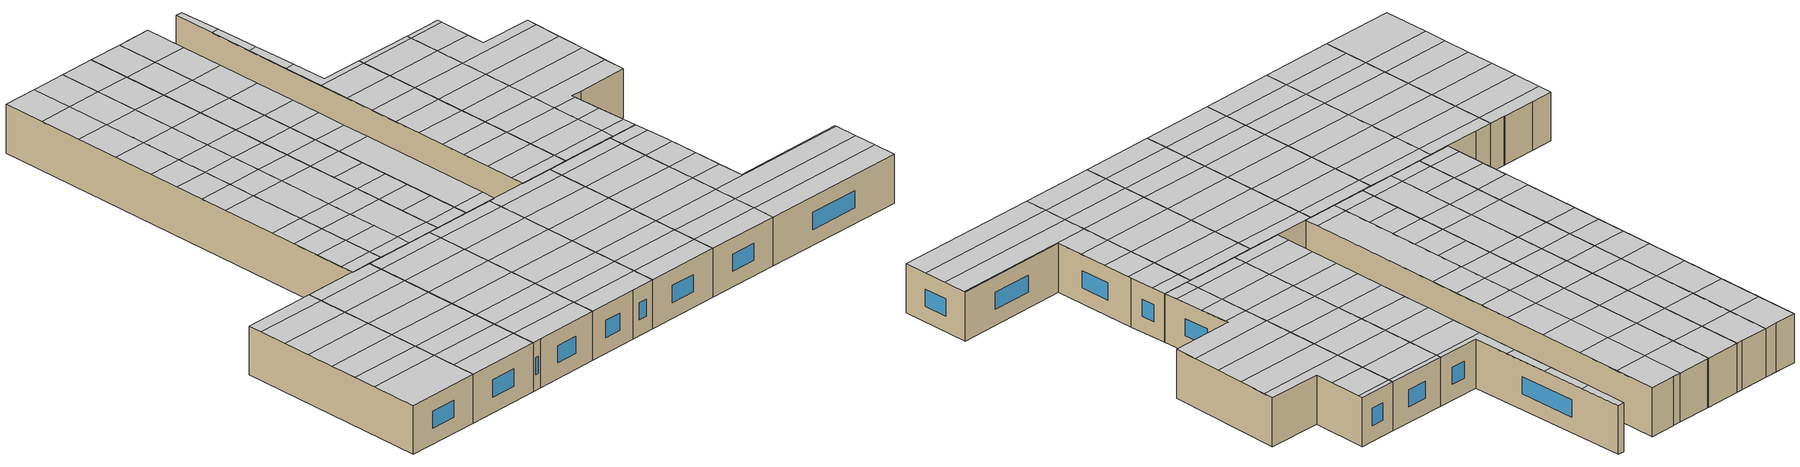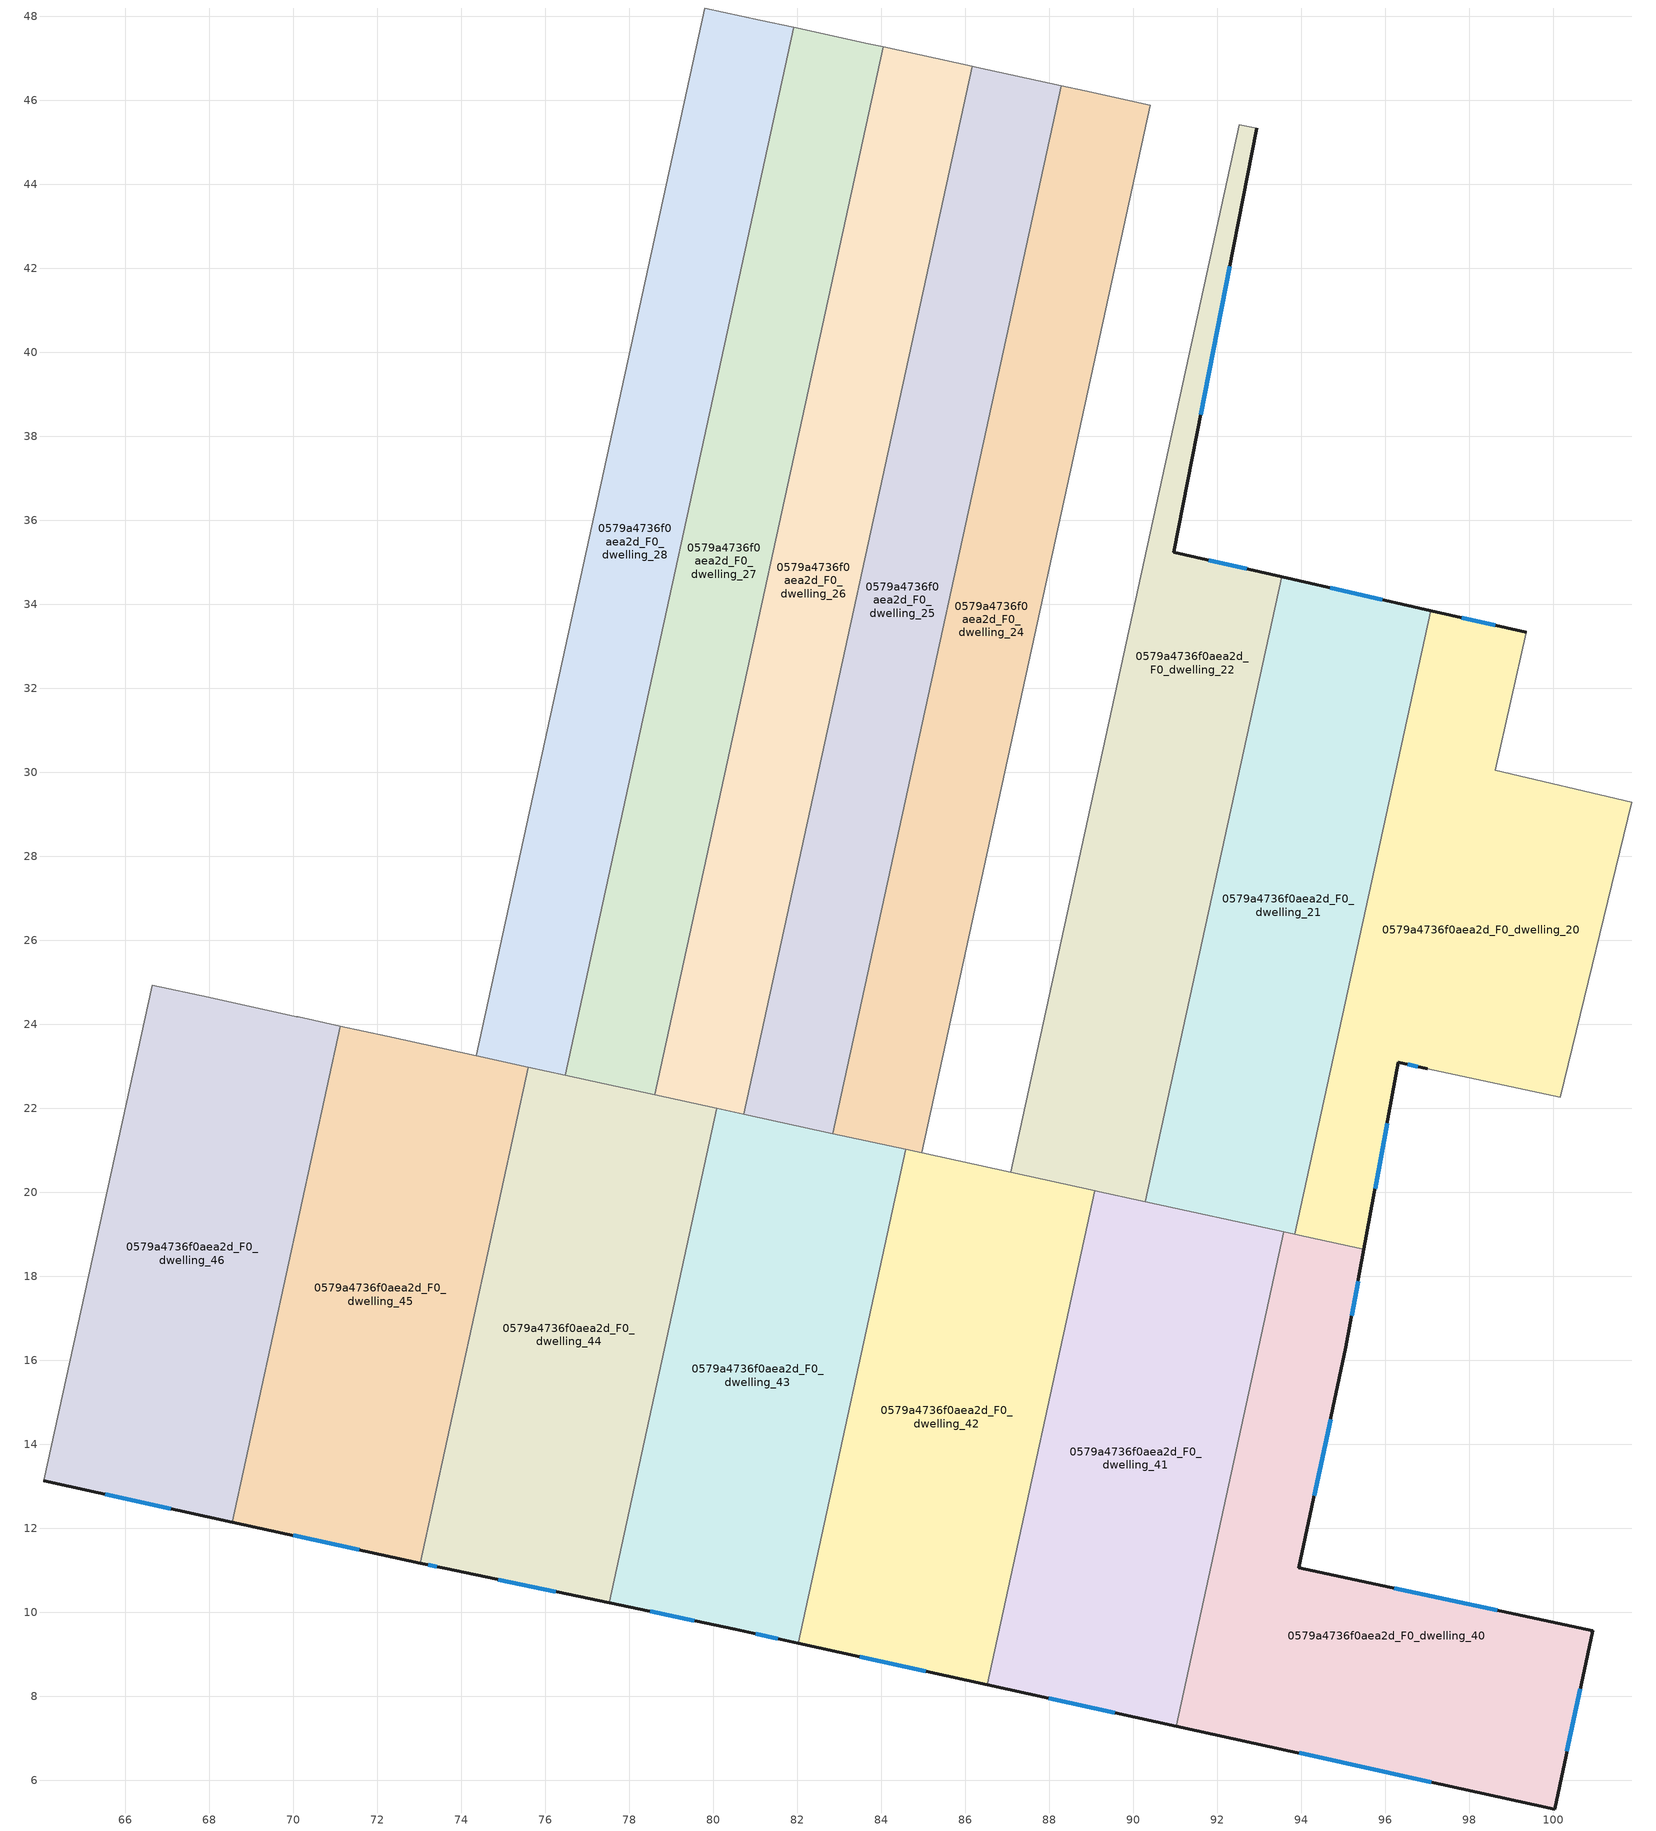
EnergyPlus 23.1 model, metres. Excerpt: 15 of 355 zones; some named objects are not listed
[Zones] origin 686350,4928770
0579a4736f0aea2d_F0_dwelling_20
 floor ground (EU_floor_Construction): 99.36,33.34 98.62,30.05 101.87,29.29 100.17,22.27 97.01,22.95 96.32,23.1 95.5,18.64 93.85,19 97.09,33.85 z0
 wall outside (EU_wall_Construction): 95.5,18.64 96.32,23.1 97.01,22.95 / 99.36,33.34 97.09,33.85 z0:3
 wall adiabatic (EU_wall_Construction): 97.01,22.95 100.17,22.27 101.87,29.29 98.62,30.05 99.36,33.34 z0:3
 wall to 0579a4736f0aea2d_F0_dwelling_21 (EU_wall_Construction): 97.09,33.85 93.85,19 z0:3
 wall to 0579a4736f0aea2d_F0_dwelling_40 (EU_wall_Construction): 93.85,19 95.5,18.64 z0:3
 window (EU_Window_Construction): 96.54,23.05 96.78,22.99 / 95.76,20.09 96.05,21.65 / 98.62,33.5 97.83,33.68 z0.98:2.02
 ceiling to 0579a4736f0aea2d_F1_dwelling_45 (EU_floor_Construction): 101.31,26.98 101.72,28.66 96.22,29.86 95.86,28.17 z3
 ceiling adiabatic (EU_roof_Construction): 100.9,25.3 101.31,26.98 95.86,28.17 95.49,26.48 z3
 ceiling to 0579a4736f0aea2d_F1_dwelling_43 (EU_floor_Construction): 98.87,31.17 99.29,33.04 97.03,33.54 96.62,31.66 z3
 ceiling to 0579a4736f0aea2d_F1_dwelling_47 (EU_floor_Construction): 100.49,23.61 100.9,25.3 95.49,26.48 95.12,24.78 z3
 ceiling to 0579a4736f0aea2d_F1_dwelling_42 (EU_floor_Construction): 99.29,33.04 99.36,33.34 97.09,33.85 97.03,33.54 z3
 ceiling to 0579a4736f0aea2d_F1_dwelling_48 (EU_floor_Construction): 100.17,22.27 100.49,23.61 95.12,24.78 94.78,23.24 96.28,22.91 96.32,23.1 97.01,22.95 z3
 ceiling to 0579a4736f0aea2d_F1_dwelling_44 (EU_floor_Construction): 101.72,28.66 101.87,29.29 98.62,30.05 98.87,31.17 96.62,31.66 96.22,29.86 z3
 ceiling to 0579a4736f0aea2d_F1_dwelling_50 (EU_floor_Construction): 95.65,19.48 95.97,21.2 94.41,21.54 94.04,19.83 z3
 ceiling to 0579a4736f0aea2d_F1_dwelling_49 (EU_floor_Construction): 95.97,21.2 96.28,22.91 94.78,23.24 94.41,21.54 z3
 ceiling to 0579a4736f0aea2d_F1_dwelling_51 (EU_floor_Construction): 95.5,18.64 95.65,19.48 94.04,19.83 93.85,19 z3
0579a4736f0aea2d_F0_dwelling_21
 floor ground (EU_floor_Construction): 97.09,33.85 93.85,19 90.3,19.78 93.54,34.65 z0
 wall outside (EU_wall_Construction): 97.09,33.85 93.54,34.65 z0:3
 wall to 0579a4736f0aea2d_F0_dwelling_22 (EU_wall_Construction): 93.54,34.65 90.3,19.78 z0:3
 wall to 0579a4736f0aea2d_F0_dwelling_41 (EU_wall_Construction): 90.3,19.78 93.59,19.06 z0:3
 wall to 0579a4736f0aea2d_F0_dwelling_40 (EU_wall_Construction): 93.59,19.06 93.85,19 z0:3
 window (EU_Window_Construction): 95.94,34.11 94.7,34.39 z0.98:2.02
 ceiling to 0579a4736f0aea2d_F1_dwelling_43 (EU_floor_Construction): 96.62,31.66 97.03,33.54 93.47,34.31 93.06,32.44 z3
 ceiling to 0579a4736f0aea2d_F1_dwelling_45 (EU_floor_Construction): 95.86,28.17 96.22,29.86 92.66,30.64 92.3,28.95 z3
 ceiling to 0579a4736f0aea2d_F1_dwelling_42 (EU_floor_Construction): 97.03,33.54 97.09,33.85 93.54,34.65 93.47,34.31 z3
 ceiling to 0579a4736f0aea2d_F1_dwelling_48 (EU_floor_Construction): 94.78,23.24 95.12,24.78 91.56,25.56 91.22,24.02 z3
 ceiling to 0579a4736f0aea2d_F1_dwelling_50 (EU_floor_Construction): 94.04,19.83 94.41,21.54 90.85,22.31 90.48,20.61 z3
 ceiling to 0579a4736f0aea2d_F1_dwelling_47 (EU_floor_Construction): 95.12,24.78 95.49,26.48 91.93,27.26 91.56,25.56 z3
 ceiling to 0579a4736f0aea2d_F1_dwelling_44 (EU_floor_Construction): 96.22,29.86 96.62,31.66 93.06,32.44 92.66,30.64 z3
 ceiling adiabatic (EU_roof_Construction): 95.49,26.48 95.86,28.17 92.3,28.95 91.93,27.26 z3
 ceiling to 0579a4736f0aea2d_F1_dwelling_49 (EU_floor_Construction): 94.41,21.54 94.78,23.24 91.22,24.02 90.85,22.31 z3
 ceiling to 0579a4736f0aea2d_F1_dwelling_51 (EU_floor_Construction): 93.85,19 94.04,19.83 90.48,20.61 90.3,19.78 z3
0579a4736f0aea2d_F0_dwelling_22
 floor ground (EU_floor_Construction): 92.94,45.33 90.97,35.24 93.54,34.65 90.3,19.78 87.09,20.47 92.53,45.42 z0
 wall outside (EU_wall_Construction): 93.54,34.65 90.97,35.24 92.94,45.33 z0:3
 wall to 0579a4736f0aea2d_F0_dwelling_23 (EU_wall_Construction): 92.53,45.42 87.09,20.47 z0:3
 wall to 0579a4736f0aea2d_F0_dwelling_42 (EU_wall_Construction): 87.09,20.47 89.09,20.04 z0:3
 wall to 0579a4736f0aea2d_F0_dwelling_1 (EU_wall_Construction): 92.94,45.33 92.53,45.42 z0:3
 wall to 0579a4736f0aea2d_F0_dwelling_41 (EU_wall_Construction): 89.09,20.04 90.3,19.78 z0:3
 window (EU_Window_Construction): 91.61,38.52 92.3,42.05 / 92.7,34.84 91.8,35.05 z0.98:2.02
 ceiling to 0579a4736f0aea2d_F1_dwelling_44 (EU_floor_Construction): 92.66,30.64 93.06,32.44 89.85,33.14 89.46,31.34 z3
 ceiling to 0579a4736f0aea2d_F1_dwelling_43 (EU_floor_Construction): 93.06,32.44 93.47,34.31 90.26,35.01 89.85,33.14 z3
 ceiling to 0579a4736f0aea2d_F1_dwelling_50 (EU_floor_Construction): 90.48,20.61 90.85,22.31 87.64,23.01 87.27,21.31 z3
 ceiling to 0579a4736f0aea2d_F1_dwelling_45 (EU_floor_Construction): 92.3,28.95 92.66,30.64 89.46,31.34 89.09,29.65 z3
 ceiling to 0579a4736f0aea2d_F1_dwelling_42 (EU_floor_Construction): 93.47,34.31 93.54,34.65 90.97,35.24 91.39,37.41 90.81,37.54 90.26,35.01 z3
 ceiling to 0579a4736f0aea2d_F1_dwelling_51 (EU_floor_Construction): 90.3,19.78 90.48,20.61 87.27,21.31 87.09,20.47 z3
 ceiling to 0579a4736f0aea2d_F1_dwelling_40 (EU_floor_Construction): 91.92,40.08 92.44,42.76 91.97,42.86 91.39,40.2 z3
 ceiling to 0579a4736f0aea2d_F1_dwelling_49 (EU_floor_Construction): 90.85,22.31 91.22,24.02 88.02,24.72 87.64,23.01 z3
 ceiling to 0579a4736f0aea2d_F1_dwelling_41 (EU_floor_Construction): 91.39,37.41 91.92,40.08 91.39,40.2 90.81,37.54 z3
 ceiling adiabatic (EU_roof_Construction): 91.56,25.56 91.93,27.26 88.72,27.96 88.35,26.26 z3
 ceiling to 0579a4736f0aea2d_F1_dwelling_48 (EU_floor_Construction): 91.22,24.02 91.56,25.56 88.35,26.26 88.02,24.72 z3
 ceiling to 0579a4736f0aea2d_F1_dwelling_46 (EU_floor_Construction): 91.93,27.26 92.3,28.95 89.09,29.65 88.72,27.96 z3
 ceiling to 0579a4736f0aea2d_F1_dwelling_39 (EU_floor_Construction): 92.44,42.76 92.94,45.33 92.53,45.42 91.97,42.86 z3
0579a4736f0aea2d_F0_dwelling_24
 floor ground (EU_floor_Construction): 90.41,45.88 84.97,20.94 82.85,21.4 88.29,46.35 z0
 wall to 0579a4736f0aea2d_F0_dwelling_23 (EU_wall_Construction): 84.97,20.94 90.41,45.88 z0:3
 wall to 0579a4736f0aea2d_F0_dwelling_25 (EU_wall_Construction): 88.29,46.35 82.85,21.4 z0:3
 wall to 0579a4736f0aea2d_F0_dwelling_2 (EU_wall_Construction): 90.41,45.88 88.85,46.23 z0:3
 wall to 0579a4736f0aea2d_F0_dwelling_43 (EU_wall_Construction): 82.85,21.4 84.59,21.02 z0:3
 wall to 0579a4736f0aea2d_F0_dwelling_3 (EU_wall_Construction): 88.85,46.23 88.29,46.35 z0:3
 wall to 0579a4736f0aea2d_F0_dwelling_42 (EU_wall_Construction): 84.59,21.02 84.97,20.94 z0:3
 ceiling to 0579a4736f0aea2d_F1_dwelling_40 (EU_floor_Construction): 89.27,40.66 89.85,43.32 87.73,43.79 87.15,41.12 z3
 ceiling to 0579a4736f0aea2d_F1_dwelling_39 (EU_floor_Construction): 89.85,43.32 90.41,45.88 88.29,46.35 87.73,43.79 z3
 ceiling to 0579a4736f0aea2d_F1_dwelling_44 (EU_floor_Construction): 87.34,31.8 87.73,33.6 85.61,34.06 85.22,32.26 z3
 ceiling to 0579a4736f0aea2d_F1_dwelling_42 (EU_floor_Construction): 88.14,35.47 88.69,38 86.57,38.46 86.02,35.94 z3
 ceiling to 0579a4736f0aea2d_F1_dwelling_41 (EU_floor_Construction): 88.69,38 89.27,40.66 87.15,41.12 86.57,38.46 z3
 ceiling to 0579a4736f0aea2d_F1_dwelling_45 (EU_floor_Construction): 86.97,30.11 87.34,31.8 85.22,32.26 84.85,30.57 z3
 ceiling adiabatic (EU_roof_Construction): 87.73,33.6 88.14,35.47 86.02,35.94 85.61,34.06 z3; 85.15,21.77 86.97,30.11 84.85,30.57 83.03,22.23 z3
 ceiling to 0579a4736f0aea2d_F1_dwelling_51 (EU_floor_Construction): 84.97,20.94 85.15,21.77 83.03,22.23 82.85,21.4 z3
0579a4736f0aea2d_F0_dwelling_25
 floor ground (EU_floor_Construction): 88.29,46.35 82.85,21.4 80.73,21.86 86.17,46.81 z0
 wall to 0579a4736f0aea2d_F0_dwelling_26 (EU_wall_Construction): 86.17,46.81 80.73,21.86 z0:3
 wall to 0579a4736f0aea2d_F0_dwelling_3 (EU_wall_Construction): 88.29,46.35 86.27,46.79 z0:3
 wall to 0579a4736f0aea2d_F0_dwelling_43 (EU_wall_Construction): 80.73,21.86 82.85,21.4 z0:3
 wall to 0579a4736f0aea2d_F0_dwelling_4 (EU_wall_Construction): 86.27,46.79 86.17,46.81 z0:3
 ceiling to 0579a4736f0aea2d_F1_dwelling_39 (EU_floor_Construction): 87.73,43.79 88.29,46.35 86.17,46.81 85.61,44.25 z3
 ceiling to 0579a4736f0aea2d_F1_dwelling_42 (EU_floor_Construction): 86.02,35.94 86.57,38.46 84.45,38.92 83.9,36.4 z3
 ceiling to 0579a4736f0aea2d_F1_dwelling_46 (EU_floor_Construction): 84.48,28.88 84.85,30.57 82.73,31.04 82.36,29.34 z3
 ceiling to 0579a4736f0aea2d_F1_dwelling_41 (EU_floor_Construction): 86.57,38.46 87.15,41.12 85.03,41.59 84.45,38.92 z3
 ceiling to 0579a4736f0aea2d_F1_dwelling_48 (EU_floor_Construction): 83.77,25.64 84.11,27.19 81.99,27.65 81.65,26.1 z3
 ceiling to 0579a4736f0aea2d_F1_dwelling_40 (EU_floor_Construction): 87.15,41.12 87.73,43.79 85.61,44.25 85.03,41.59 z3
 ceiling to 0579a4736f0aea2d_F1_dwelling_44 (EU_floor_Construction): 85.22,32.26 85.61,34.06 83.49,34.52 83.1,32.72 z3
 ceiling to 0579a4736f0aea2d_F1_dwelling_43 (EU_floor_Construction): 85.61,34.06 86.02,35.94 83.9,36.4 83.49,34.52 z3
 ceiling adiabatic (EU_roof_Construction): 84.11,27.19 84.48,28.88 82.36,29.34 81.99,27.65 z3
 ceiling to 0579a4736f0aea2d_F1_dwelling_50 (EU_floor_Construction): 83.03,22.23 83.4,23.94 81.28,24.4 80.91,22.7 z3
 ceiling to 0579a4736f0aea2d_F1_dwelling_45 (EU_floor_Construction): 84.85,30.57 85.22,32.26 83.1,32.72 82.73,31.04 z3
 ceiling to 0579a4736f0aea2d_F1_dwelling_49 (EU_floor_Construction): 83.4,23.94 83.77,25.64 81.65,26.1 81.28,24.4 z3
 ceiling to 0579a4736f0aea2d_F1_dwelling_51 (EU_floor_Construction): 82.85,21.4 83.03,22.23 80.91,22.7 80.73,21.86 z3
0579a4736f0aea2d_F0_dwelling_26
 floor ground (EU_floor_Construction): 86.17,46.81 80.73,21.86 78.61,22.33 84.05,47.27 z0
 wall to 0579a4736f0aea2d_F0_dwelling_27 (EU_wall_Construction): 84.05,47.27 78.61,22.33 z0:3
 wall to 0579a4736f0aea2d_F0_dwelling_44 (EU_wall_Construction): 78.61,22.33 80.09,22 z0:3
 wall to 0579a4736f0aea2d_F0_dwelling_4 (EU_wall_Construction): 86.17,46.81 84.05,47.27 z0:3
 wall to 0579a4736f0aea2d_F0_dwelling_43 (EU_wall_Construction): 80.09,22 80.73,21.86 z0:3
 ceiling to 0579a4736f0aea2d_F1_dwelling_42 (EU_floor_Construction): 83.9,36.4 84.45,38.92 82.33,39.39 81.78,36.86 z3
 ceiling to 0579a4736f0aea2d_F1_dwelling_41 (EU_floor_Construction): 84.45,38.92 85.03,41.59 82.91,42.05 82.33,39.39 z3
 ceiling to 0579a4736f0aea2d_F1_dwelling_43 (EU_floor_Construction): 83.49,34.52 83.9,36.4 81.78,36.86 81.37,34.99 z3
 ceiling to 0579a4736f0aea2d_F1_dwelling_40 (EU_floor_Construction): 85.03,41.59 85.61,44.25 83.49,44.71 82.91,42.05 z3
 ceiling to 0579a4736f0aea2d_F1_dwelling_44 (EU_floor_Construction): 83.1,32.72 83.49,34.52 81.37,34.99 80.98,33.19 z3
 ceiling to 0579a4736f0aea2d_F1_dwelling_45 (EU_floor_Construction): 82.73,31.04 83.1,32.72 80.98,33.19 80.61,31.5 z3
 ceiling to 0579a4736f0aea2d_F1_dwelling_48 (EU_floor_Construction): 81.65,26.1 81.99,27.65 79.87,28.11 79.53,26.57 z3
 ceiling adiabatic (EU_roof_Construction): 81.99,27.65 82.73,31.04 80.61,31.5 79.87,28.11 z3; 80.91,22.7 81.65,26.1 79.53,26.57 78.79,23.16 z3
 ceiling to 0579a4736f0aea2d_F1_dwelling_39 (EU_floor_Construction): 85.61,44.25 86.17,46.81 84.05,47.27 83.49,44.71 z3
 ceiling to 0579a4736f0aea2d_F1_dwelling_51 (EU_floor_Construction): 80.73,21.86 80.91,22.7 78.79,23.16 78.61,22.33 z3
0579a4736f0aea2d_F0_dwelling_27
 floor ground (EU_floor_Construction): 84.05,47.27 78.61,22.33 76.48,22.79 81.93,47.74 z0
 wall to 0579a4736f0aea2d_F0_dwelling_28 (EU_wall_Construction): 81.93,47.74 76.48,22.79 z0:3
 wall to 0579a4736f0aea2d_F0_dwelling_5 (EU_wall_Construction): 83.69,47.35 81.93,47.74 z0:3
 wall to 0579a4736f0aea2d_F0_dwelling_44 (EU_wall_Construction): 76.48,22.79 78.61,22.33 z0:3
 wall to 0579a4736f0aea2d_F0_dwelling_4 (EU_wall_Construction): 84.05,47.27 83.69,47.35 z0:3
 ceiling to 0579a4736f0aea2d_F1_dwelling_49 (EU_floor_Construction): 79.16,24.86 79.53,26.57 77.41,27.03 77.04,25.32 z3
 ceiling to 0579a4736f0aea2d_F1_dwelling_40 (EU_floor_Construction): 82.91,42.05 83.49,44.71 81.37,45.17 80.79,42.51 z3
 ceiling adiabatic (EU_roof_Construction): 78.79,23.16 79.16,24.86 77.04,25.32 76.67,23.62 z3; 83.49,44.71 84.05,47.27 81.93,47.74 81.37,45.17 z3; 79.87,28.11 80.61,31.5 78.49,31.96 77.75,28.57 z3
 ceiling to 0579a4736f0aea2d_F1_dwelling_42 (EU_floor_Construction): 81.78,36.86 82.33,39.39 80.21,39.85 79.66,37.32 z3
 ceiling to 0579a4736f0aea2d_F1_dwelling_44 (EU_floor_Construction): 80.98,33.19 81.37,34.99 79.25,35.45 78.85,33.65 z3
 ceiling to 0579a4736f0aea2d_F1_dwelling_51 (EU_floor_Construction): 78.61,22.33 78.79,23.16 76.67,23.62 76.48,22.79 z3
 ceiling to 0579a4736f0aea2d_F1_dwelling_45 (EU_floor_Construction): 80.61,31.5 80.98,33.19 78.85,33.65 78.49,31.96 z3
 ceiling to 0579a4736f0aea2d_F1_dwelling_41 (EU_floor_Construction): 82.33,39.39 82.91,42.05 80.79,42.51 80.21,39.85 z3
 ceiling to 0579a4736f0aea2d_F1_dwelling_43 (EU_floor_Construction): 81.37,34.99 81.78,36.86 79.66,37.32 79.25,35.45 z3
 ceiling to 0579a4736f0aea2d_F1_dwelling_48 (EU_floor_Construction): 79.53,26.57 79.87,28.11 77.75,28.57 77.41,27.03 z3
0579a4736f0aea2d_F0_dwelling_28
 floor ground (EU_floor_Construction): 81.93,47.74 76.48,22.79 74.36,23.25 79.81,48.2 z0
 wall to 0579a4736f0aea2d_F0_dwelling_29 (EU_wall_Construction): 79.81,48.2 74.36,23.25 z0:3
 wall to 0579a4736f0aea2d_F0_dwelling_45 (EU_wall_Construction): 74.36,23.25 75.61,22.98 z0:3
 wall to 0579a4736f0aea2d_F0_dwelling_6 (EU_wall_Construction): 81.12,47.91 79.81,48.2 z0:3
 wall to 0579a4736f0aea2d_F0_dwelling_5 (EU_wall_Construction): 81.93,47.73 81.12,47.91 z0:3
 wall to 0579a4736f0aea2d_F0_dwelling_44 (EU_wall_Construction): 75.61,22.98 76.48,22.79 z0:3
 ceiling to 0579a4736f0aea2d_F1_dwelling_50 (EU_floor_Construction): 76.67,23.62 77.04,25.32 74.92,25.79 74.55,24.08 z3
 ceiling to 0579a4736f0aea2d_F1_dwelling_42 (EU_floor_Construction): 79.66,37.32 80.21,39.85 78.09,40.31 77.53,37.79 z3
 ceiling to 0579a4736f0aea2d_F1_dwelling_51 (EU_floor_Construction): 76.48,22.79 76.67,23.62 74.55,24.08 74.36,23.25 z3
 ceiling to 0579a4736f0aea2d_F1_dwelling_41 (EU_floor_Construction): 80.21,39.85 80.79,42.51 78.67,42.97 78.09,40.31 z3
 ceiling to 0579a4736f0aea2d_F1_dwelling_43 (EU_floor_Construction): 79.25,35.45 79.66,37.32 77.53,37.79 77.13,35.91 z3
 ceiling to 0579a4736f0aea2d_F1_dwelling_40 (EU_floor_Construction): 80.79,42.51 81.37,45.17 79.25,45.64 78.67,42.97 z3
 ceiling to 0579a4736f0aea2d_F1_dwelling_48 (EU_floor_Construction): 77.41,27.03 77.75,28.57 75.63,29.04 75.29,27.49 z3
 ceiling to 0579a4736f0aea2d_F1_dwelling_45 (EU_floor_Construction): 78.49,31.96 78.85,33.65 76.73,34.11 76.37,32.42 z3
 ceiling adiabatic (EU_roof_Construction): 78.85,33.65 79.25,35.45 77.13,35.91 76.73,34.11 z3; 77.04,25.32 77.41,27.03 75.29,27.49 75.63,29.04 77.75,28.57 78.49,31.96 76.37,32.42 74.92,25.79 z3; 81.37,45.17 81.93,47.74 79.81,48.2 79.25,45.64 z3
0579a4736f0aea2d_F0_dwelling_40
 floor ground (EU_floor_Construction): 95.5,18.64 95.07,16.31 93.94,11.07 100.94,9.56 100.04,5.32 91.03,7.29 93.59,19.06 z0
 wall outside (EU_wall_Construction): 91.03,7.29 100.04,5.32 100.94,9.56 93.94,11.07 95.07,16.31 95.5,18.64 z0:3
 wall to 0579a4736f0aea2d_F0_dwelling_41 (EU_wall_Construction): 93.59,19.06 91.03,7.29 z0:3
 window (EU_Window_Construction): 93.96,6.65 97.11,5.96 / 95.21,17.07 95.36,17.88 / 94.31,12.77 94.7,14.6 / 98.67,10.05 96.22,10.58 / 100.33,6.7 100.65,8.18 z0.98:2.02
 ceiling to 0579a4736f0aea2d_F1_dwelling_57 (EU_floor_Construction): 100.33,6.7 100.63,8.08 91.63,10.04 91.33,8.66 z3
 ceiling to 0579a4736f0aea2d_F1_dwelling_56 (EU_floor_Construction): 100.63,8.08 100.93,9.47 91.93,11.43 91.63,10.04 z3
 ceiling to 0579a4736f0aea2d_F1_dwelling_52 (EU_floor_Construction): 95.01,16.06 95.07,16.31 95.34,17.77 93.4,18.19 93.03,16.49 z3
 ceiling to 0579a4736f0aea2d_F1_dwelling_58 (EU_floor_Construction): 100.04,5.32 100.33,6.7 91.33,8.66 91.03,7.29 z3
 ceiling to 0579a4736f0aea2d_F1_dwelling_55 (EU_floor_Construction): 100.93,9.47 100.94,9.56 93.94,11.07 94.29,12.67 92.29,13.1 91.93,11.43 z3
 ceiling to 0579a4736f0aea2d_F1_dwelling_54 (EU_floor_Construction): 94.29,12.67 94.65,14.37 92.66,14.8 92.29,13.1 z3
 ceiling to 0579a4736f0aea2d_F1_dwelling_53 (EU_floor_Construction): 94.65,14.37 95.01,16.06 93.03,16.49 92.66,14.8 z3
 ceiling to 0579a4736f0aea2d_F1_dwelling_51 (EU_floor_Construction): 95.34,17.77 95.5,18.64 93.59,19.06 93.4,18.19 z3
0579a4736f0aea2d_F0_dwelling_41
 floor ground (EU_floor_Construction): 93.59,19.06 91.03,7.29 86.53,8.28 89.09,20.04 z0
 wall outside (EU_wall_Construction): 86.53,8.28 91.03,7.29 z0:3
 wall to 0579a4736f0aea2d_F0_dwelling_42 (EU_wall_Construction): 89.09,20.04 86.53,8.28 z0:3
 window (EU_Window_Construction): 87.99,7.96 89.56,7.61 z0.98:2.02
 ceiling to 0579a4736f0aea2d_F1_dwelling_52 (EU_floor_Construction): 93.03,16.49 93.4,18.19 88.91,19.17 88.54,17.48 z3
 ceiling to 0579a4736f0aea2d_F1_dwelling_54 (EU_floor_Construction): 92.29,13.1 92.66,14.8 88.17,15.78 87.8,14.09 z3
 ceiling to 0579a4736f0aea2d_F1_dwelling_55 (EU_floor_Construction): 91.93,11.43 92.29,13.1 87.8,14.09 87.43,12.41 z3
 ceiling to 0579a4736f0aea2d_F1_dwelling_51 (EU_floor_Construction): 93.4,18.19 93.59,19.06 89.09,20.04 88.91,19.17 z3
 ceiling to 0579a4736f0aea2d_F1_dwelling_53 (EU_floor_Construction): 92.66,14.8 93.03,16.49 88.54,17.48 88.17,15.78 z3
 ceiling to 0579a4736f0aea2d_F1_dwelling_58 (EU_floor_Construction): 91.03,7.29 91.33,8.66 86.83,9.64 86.53,8.28 z3
 ceiling to 0579a4736f0aea2d_F1_dwelling_56 (EU_floor_Construction): 91.63,10.04 91.93,11.43 87.43,12.41 87.13,11.03 z3
 ceiling to 0579a4736f0aea2d_F1_dwelling_57 (EU_floor_Construction): 91.33,8.66 91.63,10.04 87.13,11.03 86.83,9.64 z3
0579a4736f0aea2d_F0_dwelling_42
 floor ground (EU_floor_Construction): 89.09,20.04 86.53,8.28 82.03,9.27 84.59,21.02 z0
 wall outside (EU_wall_Construction): 82.03,9.27 86.53,8.28 z0:3
 wall to 0579a4736f0aea2d_F0_dwelling_43 (EU_wall_Construction): 84.59,21.02 82.03,9.27 z0:3
 wall to 0579a4736f0aea2d_F0_dwelling_23 (EU_wall_Construction): 87.09,20.48 84.97,20.94 z0:3
 window (EU_Window_Construction): 83.49,8.95 85.07,8.6 z0.98:2.02
 ceiling adiabatic (EU_roof_Construction): 88.17,15.78 88.54,17.48 84.03,18.46 83.66,16.76 z3
 ceiling to 0579a4736f0aea2d_F1_dwelling_52 (EU_floor_Construction): 88.54,17.48 88.91,19.17 84.4,20.15 84.03,18.46 z3
 ceiling to 0579a4736f0aea2d_F1_dwelling_54 (EU_floor_Construction): 87.8,14.09 88.17,15.78 83.66,16.76 83.29,15.07 z3
 ceiling to 0579a4736f0aea2d_F1_dwelling_55 (EU_floor_Construction): 87.43,12.41 87.8,14.09 83.29,15.07 82.93,13.39 z3
 ceiling to 0579a4736f0aea2d_F1_dwelling_57 (EU_floor_Construction): 86.83,9.64 87.13,11.03 82.63,12.01 82.32,10.62 z3
 ceiling to 0579a4736f0aea2d_F1_dwelling_51 (EU_floor_Construction): 88.91,19.17 89.09,20.04 84.59,21.02 84.4,20.15 z3
 ceiling to 0579a4736f0aea2d_F1_dwelling_56 (EU_floor_Construction): 87.13,11.03 87.43,12.41 82.93,13.39 82.63,12.01 z3
 ceiling to 0579a4736f0aea2d_F1_dwelling_58 (EU_floor_Construction): 86.53,8.28 86.83,9.64 82.32,10.62 82.03,9.27 z3
0579a4736f0aea2d_F0_dwelling_43
 floor ground (EU_floor_Construction): 84.59,21.02 82.03,9.27 80.53,9.6 77.52,10.23 80.09,22 z0
 wall outside (EU_wall_Construction): 77.52,10.23 80.53,9.6 82.03,9.27 z0:3
 wall to 0579a4736f0aea2d_F0_dwelling_44 (EU_wall_Construction): 80.09,22 77.52,10.23 z0:3
 window (EU_Window_Construction): 81.01,9.49 81.54,9.37 / 78.5,10.02 79.55,9.8 z0.98:2.02
 ceiling to 0579a4736f0aea2d_F1_dwelling_54 (EU_floor_Construction): 83.29,15.07 83.66,16.76 79.16,17.74 78.79,16.05 z3
 ceiling to 0579a4736f0aea2d_F1_dwelling_55 (EU_floor_Construction): 82.93,13.39 83.29,15.07 78.79,16.05 78.43,14.37 z3
 ceiling to 0579a4736f0aea2d_F1_dwelling_56 (EU_floor_Construction): 82.63,12.01 82.93,13.39 78.43,14.37 78.13,12.99 z3
 ceiling to 0579a4736f0aea2d_F1_dwelling_52 (EU_floor_Construction): 84.03,18.46 84.4,20.15 79.9,21.14 79.53,19.44 z3
 ceiling to 0579a4736f0aea2d_F1_dwelling_57 (EU_floor_Construction): 82.32,10.62 82.63,12.01 78.13,12.99 77.82,11.61 z3
 ceiling to 0579a4736f0aea2d_F1_dwelling_53 (EU_floor_Construction): 83.66,16.76 84.03,18.46 79.53,19.44 79.16,17.74 z3
 ceiling to 0579a4736f0aea2d_F1_dwelling_58 (EU_floor_Construction): 82.03,9.27 82.32,10.62 77.82,11.61 77.52,10.23 80.53,9.6 z3
 ceiling to 0579a4736f0aea2d_F1_dwelling_51 (EU_floor_Construction): 84.4,20.15 84.59,21.02 80.09,22 79.9,21.14 z3
0579a4736f0aea2d_F0_dwelling_44
 floor ground (EU_floor_Construction): 80.09,22 77.52,10.23 73.61,11.05 73.03,11.17 75.6,22.98 z0
 wall outside (EU_wall_Construction): 73.03,11.17 73.61,11.05 77.52,10.23 z0:3
 wall to 0579a4736f0aea2d_F0_dwelling_45 (EU_wall_Construction): 75.6,22.98 73.03,11.17 z0:3
 window (EU_Window_Construction): 74.88,10.78 76.25,10.49 / 73.22,11.13 73.42,11.09 z0.98:2.02
 ceiling to 0579a4736f0aea2d_F1_dwelling_55 (EU_floor_Construction): 78.43,14.37 78.79,16.05 74.31,17.03 73.94,15.35 z3
 ceiling to 0579a4736f0aea2d_F1_dwelling_58 (EU_floor_Construction): 77.52,10.23 77.82,11.61 73.34,12.58 73.03,11.17 73.61,11.05 z3
 ceiling adiabatic (EU_roof_Construction): 77.82,11.61 78.13,12.99 73.64,13.97 73.34,12.58 z3
 ceiling to 0579a4736f0aea2d_F1_dwelling_54 (EU_floor_Construction): 78.79,16.05 79.16,17.74 74.68,18.72 74.31,17.03 z3
 ceiling to 0579a4736f0aea2d_F1_dwelling_56 (EU_floor_Construction): 78.13,12.99 78.43,14.37 73.94,15.35 73.64,13.97 z3
 ceiling to 0579a4736f0aea2d_F1_dwelling_53 (EU_floor_Construction): 79.16,17.74 79.53,19.44 75.05,20.42 74.68,18.72 z3
 ceiling to 0579a4736f0aea2d_F1_dwelling_52 (EU_floor_Construction): 79.53,19.44 79.9,21.14 75.42,22.11 75.05,20.42 z3
 ceiling to 0579a4736f0aea2d_F1_dwelling_51 (EU_floor_Construction): 79.9,21.14 80.09,22 75.6,22.98 75.42,22.11 z3
0579a4736f0aea2d_F0_dwelling_45
 floor ground (EU_floor_Construction): 75.6,22.98 73.03,11.17 68.55,12.15 71.12,23.96 z0
 wall outside (EU_wall_Construction): 68.55,12.15 73.03,11.17 z0:3
 wall to 0579a4736f0aea2d_F0_dwelling_46 (EU_wall_Construction): 71.12,23.96 68.55,12.15 z0:3
 wall to 0579a4736f0aea2d_F0_dwelling_29 (EU_wall_Construction): 74.36,23.25 72.24,23.71 z0:3
 wall to 0579a4736f0aea2d_F0_dwelling_30 (EU_wall_Construction): 72.24,23.71 71.12,23.96 z0:3
 window (EU_Window_Construction): 70.01,11.83 71.57,11.49 z0.98:2.02
 ceiling to 0579a4736f0aea2d_F1_dwelling_58 (EU_floor_Construction): 73.03,11.17 73.34,12.58 68.86,13.56 68.55,12.15 z3
 ceiling to 0579a4736f0aea2d_F1_dwelling_53 (EU_floor_Construction): 74.68,18.72 75.05,20.42 70.56,21.4 70.19,19.7 z3
 ceiling to 0579a4736f0aea2d_F1_dwelling_55 (EU_floor_Construction): 73.94,15.35 74.31,17.03 69.82,18.01 69.46,16.33 z3
 ceiling to 0579a4736f0aea2d_F1_dwelling_54 (EU_floor_Construction): 74.31,17.03 74.68,18.72 70.19,19.7 69.82,18.01 z3
 ceiling to 0579a4736f0aea2d_F1_dwelling_52 (EU_floor_Construction): 75.05,20.42 75.42,22.11 70.93,23.09 70.56,21.4 z3
 ceiling to 0579a4736f0aea2d_F1_dwelling_57 (EU_floor_Construction): 73.34,12.58 73.64,13.97 69.16,14.95 68.86,13.56 z3
 ceiling to 0579a4736f0aea2d_F1_dwelling_56 (EU_floor_Construction): 73.64,13.97 73.94,15.35 69.46,16.33 69.16,14.95 z3
 ceiling to 0579a4736f0aea2d_F1_dwelling_51 (EU_floor_Construction): 75.42,22.11 75.6,22.98 71.12,23.96 70.93,23.09 z3
0579a4736f0aea2d_F0_dwelling_46
 floor ground (EU_floor_Construction): 71.12,23.96 68.55,12.15 64.07,13.13 66.64,24.93 z0
 wall outside (EU_wall_Construction): 64.07,13.13 68.55,12.15 z0:3
 wall to 0579a4736f0aea2d_F0_dwelling_47 (EU_wall_Construction): 66.64,24.93 64.07,13.13 z0:3
 wall to 0579a4736f0aea2d_F0_dwelling_30 (EU_wall_Construction): 71.12,23.96 70.12,24.18 70.07,24.19 z0:3
 wall to 0579a4736f0aea2d_F0_dwelling_31 (EU_wall_Construction): 70.07,24.19 68,24.64 z0:3
 wall to 0579a4736f0aea2d_F0_dwelling_32 (EU_wall_Construction): 68,24.64 66.64,24.94 z0:3
 window (EU_Window_Construction): 65.52,12.81 67.09,12.47 z0.98:2.02
 ceiling to 0579a4736f0aea2d_F1_dwelling_56 (EU_floor_Construction): 69.16,14.95 69.46,16.33 64.98,17.31 64.68,15.92 z3
 ceiling to 0579a4736f0aea2d_F1_dwelling_54 (EU_floor_Construction): 69.82,18.01 70.19,19.7 65.71,20.68 65.34,18.98 z3
 ceiling adiabatic (EU_roof_Construction): 68.55,12.15 69.16,14.95 64.68,15.92 64.07,13.13 z3
 ceiling to 0579a4736f0aea2d_F1_dwelling_55 (EU_floor_Construction): 69.46,16.33 69.82,18.01 65.34,18.98 64.98,17.31 z3
 ceiling to 0579a4736f0aea2d_F1_dwelling_52 (EU_floor_Construction): 70.56,21.4 70.93,23.09 66.45,24.07 66.08,22.37 z3
 ceiling to 0579a4736f0aea2d_F1_dwelling_53 (EU_floor_Construction): 70.19,19.7 70.56,21.4 66.08,22.37 65.71,20.68 z3
 ceiling to 0579a4736f0aea2d_F1_dwelling_51 (EU_floor_Construction): 70.93,23.09 71.12,23.96 66.64,24.93 66.45,24.07 z3
[Building]
EU S2 Campaign: North Axis=0; Terrain=City; Solar Distribution=FullExterior
[Site:Location]
Bologna: Latitude=44.5; Longitude=11.25; Time Zone=1; Elevation=37
[SizingPeriod:WeatherFileDays]
AnnualSizingPeriod: Begin Month=1; Begin Day of Month=1; End Month=12; End Day of Month=31; Day of Week for Start Day=Monday; Use Weather File Daylight Saving Period=No; Use Weather File Rain and Snow Indicators=No
[MATERIAL]
EU_InternalMass_Material: Roughness=MediumRough; Thickness=0.1; Conductivity=1; Density=1800; Specific Heat=900; Thermal Absorptance=0.9; Solar Absorptance=0.7; Visible Absorptance=0.7
[MATERIAL:NOMASS] Roughness=MediumRough; Thermal Absorptance=0.9; Solar Absorptance=0.7; Visible Absorptance=0.7
Name | Thermal Resistance
EU_wall_NoMass | 0.905828
EU_roof_NoMass | 0.37593
EU_floor_NoMass | 0.67114
[WINDOWMATERIAL:SIMPLEGLAZINGSYSTEM]
EU_Window_SimpleGlazing: UFactor=4.52486; Solar Heat Gain Coefficient=0.85; Visible Transmittance=0.85
[CONSTRUCTION]
EU_wall_Construction: EU_wall_NoMass
EU_roof_Construction: EU_roof_NoMass
EU_floor_Construction: EU_floor_NoMass
EU_Window_Construction: EU_Window_SimpleGlazing
EU_InternalMass_Construction: EU_InternalMass_Material
[ZONE] Type=1; Multiplier=1; Ceiling Height=autocalculate; Floor Area=autocalculate; Part of Total Floor Area=Yes
Name | Volume
0579a4736f0aea2d_F0_dwelling_20 | 166.32
0579a4736f0aea2d_F0_dwelling_21 | 166.252
0579a4736f0aea2d_F0_dwelling_22 | 166.334
0579a4736f0aea2d_F0_dwelling_24 | 166.294
0579a4736f0aea2d_F0_dwelling_25 | 166.295
0579a4736f0aea2d_F0_dwelling_26 | 166.317
0579a4736f0aea2d_F0_dwelling_27 | 166.297
0579a4736f0aea2d_F0_dwelling_28 | 166.296
0579a4736f0aea2d_F0_dwelling_40 | 166.307
0579a4736f0aea2d_F0_dwelling_41 | 166.291
0579a4736f0aea2d_F0_dwelling_42 | 166.308
0579a4736f0aea2d_F0_dwelling_43 | 166.318
0579a4736f0aea2d_F0_dwelling_44 | 166.285
0579a4736f0aea2d_F0_dwelling_45 | 166.315
0579a4736f0aea2d_F0_dwelling_46 | 166.299
[INTERNALMASS] Construction=EU_InternalMass_Construction
Name | Zone or ZoneList | Surface Area
0579a4736f0aea2d_F0_dwelling_20_EU_InternalMass | 0579a4736f0aea2d_F0_dwelling_20 | 55.4396
0579a4736f0aea2d_F0_dwelling_21_EU_InternalMass | 0579a4736f0aea2d_F0_dwelling_21 | 55.4173
0579a4736f0aea2d_F0_dwelling_22_EU_InternalMass | 0579a4736f0aea2d_F0_dwelling_22 | 55.445
0579a4736f0aea2d_F0_dwelling_24_EU_InternalMass | 0579a4736f0aea2d_F0_dwelling_24 | 55.4318
0579a4736f0aea2d_F0_dwelling_25_EU_InternalMass | 0579a4736f0aea2d_F0_dwelling_25 | 55.4318
0579a4736f0aea2d_F0_dwelling_26_EU_InternalMass | 0579a4736f0aea2d_F0_dwelling_26 | 55.439
0579a4736f0aea2d_F0_dwelling_27_EU_InternalMass | 0579a4736f0aea2d_F0_dwelling_27 | 55.4322
0579a4736f0aea2d_F0_dwelling_28_EU_InternalMass | 0579a4736f0aea2d_F0_dwelling_28 | 55.4322
0579a4736f0aea2d_F0_dwelling_40_EU_InternalMass | 0579a4736f0aea2d_F0_dwelling_40 | 55.4361
0579a4736f0aea2d_F0_dwelling_41_EU_InternalMass | 0579a4736f0aea2d_F0_dwelling_41 | 55.4303
0579a4736f0aea2d_F0_dwelling_42_EU_InternalMass | 0579a4736f0aea2d_F0_dwelling_42 | 55.4358
0579a4736f0aea2d_F0_dwelling_43_EU_InternalMass | 0579a4736f0aea2d_F0_dwelling_43 | 55.4405
0579a4736f0aea2d_F0_dwelling_44_EU_InternalMass | 0579a4736f0aea2d_F0_dwelling_44 | 55.4287
0579a4736f0aea2d_F0_dwelling_45_EU_InternalMass | 0579a4736f0aea2d_F0_dwelling_45 | 55.4383
0579a4736f0aea2d_F0_dwelling_46_EU_InternalMass | 0579a4736f0aea2d_F0_dwelling_46 | 55.4329
[OTHEREQUIPMENT] Fuel Type=Electricity; Design Level Calculation Method=Watts/Area; Power per Zone Floor Area=1; Fraction Latent=0; Fraction Radiant=0; Fraction Lost=0; Carbon Dioxide Generation Rate=0; EndUse Subcategory=EU_Step8_InternalGains
Name | Zone or ZoneList or Space or SpaceList | Schedule
EU_Step8_InternalGain_0579a4736f0aea2d_F0_dwelling_20_f000 | 0579a4736f0aea2d_F0_dwelling_20 | EU_Step8_GainSchedule_0579a4736f0aea2d_F0_dwelling_20_f000
EU_Step8_InternalGain_0579a4736f0aea2d_F0_dwelling_21_f000 | 0579a4736f0aea2d_F0_dwelling_21 | EU_Step8_GainSchedule_0579a4736f0aea2d_F0_dwelling_21_f000
EU_Step8_InternalGain_0579a4736f0aea2d_F0_dwelling_22_f000 | 0579a4736f0aea2d_F0_dwelling_22 | EU_Step8_GainSchedule_0579a4736f0aea2d_F0_dwelling_22_f000
EU_Step8_InternalGain_0579a4736f0aea2d_F0_dwelling_24_f000 | 0579a4736f0aea2d_F0_dwelling_24 | EU_Step8_GainSchedule_0579a4736f0aea2d_F0_dwelling_24_f000
EU_Step8_InternalGain_0579a4736f0aea2d_F0_dwelling_25_f000 | 0579a4736f0aea2d_F0_dwelling_25 | EU_Step8_GainSchedule_0579a4736f0aea2d_F0_dwelling_25_f000
EU_Step8_InternalGain_0579a4736f0aea2d_F0_dwelling_26_f000 | 0579a4736f0aea2d_F0_dwelling_26 | EU_Step8_GainSchedule_0579a4736f0aea2d_F0_dwelling_26_f000
EU_Step8_InternalGain_0579a4736f0aea2d_F0_dwelling_27_f000 | 0579a4736f0aea2d_F0_dwelling_27 | EU_Step8_GainSchedule_0579a4736f0aea2d_F0_dwelling_27_f000
EU_Step8_InternalGain_0579a4736f0aea2d_F0_dwelling_28_f000 | 0579a4736f0aea2d_F0_dwelling_28 | EU_Step8_GainSchedule_0579a4736f0aea2d_F0_dwelling_28_f000
EU_Step8_InternalGain_0579a4736f0aea2d_F0_dwelling_40_f000 | 0579a4736f0aea2d_F0_dwelling_40 | EU_Step8_GainSchedule_0579a4736f0aea2d_F0_dwelling_40_f000
EU_Step8_InternalGain_0579a4736f0aea2d_F0_dwelling_41_f000 | 0579a4736f0aea2d_F0_dwelling_41 | EU_Step8_GainSchedule_0579a4736f0aea2d_F0_dwelling_41_f000
EU_Step8_InternalGain_0579a4736f0aea2d_F0_dwelling_42_f000 | 0579a4736f0aea2d_F0_dwelling_42 | EU_Step8_GainSchedule_0579a4736f0aea2d_F0_dwelling_42_f000
EU_Step8_InternalGain_0579a4736f0aea2d_F0_dwelling_43_f000 | 0579a4736f0aea2d_F0_dwelling_43 | EU_Step8_GainSchedule_0579a4736f0aea2d_F0_dwelling_43_f000
EU_Step8_InternalGain_0579a4736f0aea2d_F0_dwelling_44_f000 | 0579a4736f0aea2d_F0_dwelling_44 | EU_Step8_GainSchedule_0579a4736f0aea2d_F0_dwelling_44_f000
EU_Step8_InternalGain_0579a4736f0aea2d_F0_dwelling_45_f000 | 0579a4736f0aea2d_F0_dwelling_45 | EU_Step8_GainSchedule_0579a4736f0aea2d_F0_dwelling_45_f000
EU_Step8_InternalGain_0579a4736f0aea2d_F0_dwelling_46_f000 | 0579a4736f0aea2d_F0_dwelling_46 | EU_Step8_GainSchedule_0579a4736f0aea2d_F0_dwelling_46_f000
[ZONEVENTILATION:DESIGNFLOWRATE] Schedule=EU_AlwaysOn; Design Flow Rate Calculation Method=AirChanges/Hour; Air Changes per Hour=0.73129; Ventilation Type=Natural; Fan Pressure Rise=0; Fan Total Efficiency=1; Constant Term Coefficient=1; Temperature Term Coefficient=0; Velocity Term Coefficient=0; Velocity Squared Term Coefficient=0; Minimum Indoor Temperature=-100; Maximum Indoor Temperature=100; Delta Temperature=-100; Minimum Outdoor Temperature=-100; Maximum Outdoor Temperature=100; Maximum Wind Speed=40
Name | Zone or ZoneList or Space or SpaceList
EU_ConstantAir_0579a4736f0aea2d_F0_dwelling_20 | 0579a4736f0aea2d_F0_dwelling_20
EU_ConstantAir_0579a4736f0aea2d_F0_dwelling_21 | 0579a4736f0aea2d_F0_dwelling_21
EU_ConstantAir_0579a4736f0aea2d_F0_dwelling_22 | 0579a4736f0aea2d_F0_dwelling_22
EU_ConstantAir_0579a4736f0aea2d_F0_dwelling_24 | 0579a4736f0aea2d_F0_dwelling_24
EU_ConstantAir_0579a4736f0aea2d_F0_dwelling_25 | 0579a4736f0aea2d_F0_dwelling_25
EU_ConstantAir_0579a4736f0aea2d_F0_dwelling_26 | 0579a4736f0aea2d_F0_dwelling_26
EU_ConstantAir_0579a4736f0aea2d_F0_dwelling_27 | 0579a4736f0aea2d_F0_dwelling_27
EU_ConstantAir_0579a4736f0aea2d_F0_dwelling_28 | 0579a4736f0aea2d_F0_dwelling_28
EU_ConstantAir_0579a4736f0aea2d_F0_dwelling_40 | 0579a4736f0aea2d_F0_dwelling_40
EU_ConstantAir_0579a4736f0aea2d_F0_dwelling_41 | 0579a4736f0aea2d_F0_dwelling_41
EU_ConstantAir_0579a4736f0aea2d_F0_dwelling_42 | 0579a4736f0aea2d_F0_dwelling_42
EU_ConstantAir_0579a4736f0aea2d_F0_dwelling_43 | 0579a4736f0aea2d_F0_dwelling_43
EU_ConstantAir_0579a4736f0aea2d_F0_dwelling_44 | 0579a4736f0aea2d_F0_dwelling_44
EU_ConstantAir_0579a4736f0aea2d_F0_dwelling_45 | 0579a4736f0aea2d_F0_dwelling_45
EU_ConstantAir_0579a4736f0aea2d_F0_dwelling_46 | 0579a4736f0aea2d_F0_dwelling_46
[HVACTEMPLATE:ZONE:IDEALLOADSAIRSYSTEM] System Availability Schedule=EU_AlwaysOn; Maximum Heating Supply Air Temperature=50; Minimum Cooling Supply Air Temperature=13; Maximum Heating Supply Air Humidity Ratio=0.0156; Minimum Cooling Supply Air Humidity Ratio=0.0077; Heating Limit=NoLimit; Cooling Limit=NoLimit; Heating Availability Schedule=EU_AlwaysOn; Cooling Availability Schedule=EU_CoolingOff; Dehumidification Control Type=ConstantSensibleHeatRatio; Cooling Sensible Heat Ratio=0.7; Dehumidification Setpoint=60; Humidification Control Type=None; Humidification Setpoint=30; Outdoor Air Method=None; Outdoor Air Flow Rate per Person=0.00944; Outdoor Air Flow Rate per Zone Floor Area=0; Outdoor Air Flow Rate per Zone=0; Demand Controlled Ventilation Type=None; Outdoor Air Economizer Type=NoEconomizer; Heat Recovery Type=None; Sensible Heat Recovery Effectiveness=0.7; Latent Heat Recovery Effectiveness=0.65
Name | Template Thermostat
0579a4736f0aea2d_F0_dwelling_20 | EU_HeatOnly_0579a4736f0aea2d_F0_dwelling_20
0579a4736f0aea2d_F0_dwelling_21 | EU_HeatOnly_0579a4736f0aea2d_F0_dwelling_21
0579a4736f0aea2d_F0_dwelling_22 | EU_HeatOnly_0579a4736f0aea2d_F0_dwelling_22
0579a4736f0aea2d_F0_dwelling_24 | EU_HeatOnly_0579a4736f0aea2d_F0_dwelling_24
0579a4736f0aea2d_F0_dwelling_25 | EU_HeatOnly_0579a4736f0aea2d_F0_dwelling_25
0579a4736f0aea2d_F0_dwelling_26 | EU_HeatOnly_0579a4736f0aea2d_F0_dwelling_26
0579a4736f0aea2d_F0_dwelling_27 | EU_HeatOnly_0579a4736f0aea2d_F0_dwelling_27
0579a4736f0aea2d_F0_dwelling_28 | EU_HeatOnly_0579a4736f0aea2d_F0_dwelling_28
0579a4736f0aea2d_F0_dwelling_40 | EU_HeatOnly_0579a4736f0aea2d_F0_dwelling_40
0579a4736f0aea2d_F0_dwelling_41 | EU_HeatOnly_0579a4736f0aea2d_F0_dwelling_41
0579a4736f0aea2d_F0_dwelling_42 | EU_HeatOnly_0579a4736f0aea2d_F0_dwelling_42
0579a4736f0aea2d_F0_dwelling_43 | EU_HeatOnly_0579a4736f0aea2d_F0_dwelling_43
0579a4736f0aea2d_F0_dwelling_44 | EU_HeatOnly_0579a4736f0aea2d_F0_dwelling_44
0579a4736f0aea2d_F0_dwelling_45 | EU_HeatOnly_0579a4736f0aea2d_F0_dwelling_45
0579a4736f0aea2d_F0_dwelling_46 | EU_HeatOnly_0579a4736f0aea2d_F0_dwelling_46
[SIZING:ZONE] Zone Cooling Design Supply Air Temperature Input Method=SupplyAirTemperature; Zone Cooling Design Supply Air Temperature=13; Zone Heating Design Supply Air Temperature Input Method=SupplyAirTemperature; Zone Heating Design Supply Air Temperature=50; Zone Cooling Design Supply Air Humidity Ratio=0.008; Zone Heating Design Supply Air Humidity Ratio=0.008; Cooling Design Air Flow Method=DesignDay; Cooling Design Air Flow Rate=0; Cooling Minimum Air Flow per Zone Floor Area=0.000762; Cooling Minimum Air Flow=0; Cooling Minimum Air Flow Fraction=0.2; Heating Design Air Flow Method=DesignDay; Heating Design Air Flow Rate=0; Heating Maximum Air Flow per Zone Floor Area=0.002032; Heating Maximum Air Flow=0.141576; Heating Maximum Air Flow Fraction=0.3; Account for Dedicated Outdoor Air System=No; Dedicated Outdoor Air System Control Strategy=NeutralSupplyAir; Dedicated Outdoor Air Low Setpoint Temperature for Design=autosize; Dedicated Outdoor Air High Setpoint Temperature for Design=autosize; Zone Load Sizing Method=Sensible Load Only No Latent Load; Zone Latent Cooling Design Supply Air Humidity Ratio Input Method=HumidityRatioDifference; Zone Cooling Design Supply Air Humidity Ratio Difference=0.005; Zone Latent Heating Design Supply Air Humidity Ratio Input Method=HumidityRatioDifference; Zone Humidification Design Supply Air Humidity Ratio Difference=0.005
0579a4736f0aea2d_F0_dwelling_20; 0579a4736f0aea2d_F0_dwelling_21; 0579a4736f0aea2d_F0_dwelling_22; 0579a4736f0aea2d_F0_dwelling_24; 0579a4736f0aea2d_F0_dwelling_25; 0579a4736f0aea2d_F0_dwelling_26; 0579a4736f0aea2d_F0_dwelling_27; 0579a4736f0aea2d_F0_dwelling_28; 0579a4736f0aea2d_F0_dwelling_40; 0579a4736f0aea2d_F0_dwelling_41; 0579a4736f0aea2d_F0_dwelling_42; 0579a4736f0aea2d_F0_dwelling_43; 0579a4736f0aea2d_F0_dwelling_44; 0579a4736f0aea2d_F0_dwelling_45; 0579a4736f0aea2d_F0_dwelling_46
[SCHEDULE:CONSTANT]
Name | Hourly Value
EU_AlwaysOn | 1
EU_CoolingOff | 0
[SCHEDULE:FILE] Column Number=1; Rows to Skip at Top=0; Number of Hours of Data=8760; Column Separator=Comma; Interpolate to Timestep=No; Minutes per Item=60; Adjust Schedule for Daylight Savings=Yes
Name | File
EU_Step8_GainSchedule_0579a4736f0aea2d_F0_dwelling_20_f000 | ../../schedules/0579a4736f0aea2d/0579a4736f0aea2d_F0_dwelling_20_f000_gain.csv
EU_Step8_GainSchedule_0579a4736f0aea2d_F0_dwelling_21_f000 | ../../schedules/0579a4736f0aea2d/0579a4736f0aea2d_F0_dwelling_21_f000_gain.csv
EU_Step8_GainSchedule_0579a4736f0aea2d_F0_dwelling_22_f000 | ../../schedules/0579a4736f0aea2d/0579a4736f0aea2d_F0_dwelling_22_f000_gain.csv
EU_Step8_GainSchedule_0579a4736f0aea2d_F0_dwelling_24_f000 | ../../schedules/0579a4736f0aea2d/0579a4736f0aea2d_F0_dwelling_24_f000_gain.csv
EU_Step8_GainSchedule_0579a4736f0aea2d_F0_dwelling_25_f000 | ../../schedules/0579a4736f0aea2d/0579a4736f0aea2d_F0_dwelling_25_f000_gain.csv
EU_Step8_GainSchedule_0579a4736f0aea2d_F0_dwelling_26_f000 | ../../schedules/0579a4736f0aea2d/0579a4736f0aea2d_F0_dwelling_26_f000_gain.csv
EU_Step8_GainSchedule_0579a4736f0aea2d_F0_dwelling_27_f000 | ../../schedules/0579a4736f0aea2d/0579a4736f0aea2d_F0_dwelling_27_f000_gain.csv
EU_Step8_GainSchedule_0579a4736f0aea2d_F0_dwelling_28_f000 | ../../schedules/0579a4736f0aea2d/0579a4736f0aea2d_F0_dwelling_28_f000_gain.csv
EU_Step8_GainSchedule_0579a4736f0aea2d_F0_dwelling_40_f000 | ../../schedules/0579a4736f0aea2d/0579a4736f0aea2d_F0_dwelling_40_f000_gain.csv
EU_Step8_GainSchedule_0579a4736f0aea2d_F0_dwelling_41_f000 | ../../schedules/0579a4736f0aea2d/0579a4736f0aea2d_F0_dwelling_41_f000_gain.csv
EU_Step8_GainSchedule_0579a4736f0aea2d_F0_dwelling_42_f000 | ../../schedules/0579a4736f0aea2d/0579a4736f0aea2d_F0_dwelling_42_f000_gain.csv
EU_Step8_GainSchedule_0579a4736f0aea2d_F0_dwelling_43_f000 | ../../schedules/0579a4736f0aea2d/0579a4736f0aea2d_F0_dwelling_43_f000_gain.csv
EU_Step8_GainSchedule_0579a4736f0aea2d_F0_dwelling_44_f000 | ../../schedules/0579a4736f0aea2d/0579a4736f0aea2d_F0_dwelling_44_f000_gain.csv
EU_Step8_GainSchedule_0579a4736f0aea2d_F0_dwelling_45_f000 | ../../schedules/0579a4736f0aea2d/0579a4736f0aea2d_F0_dwelling_45_f000_gain.csv
EU_Step8_GainSchedule_0579a4736f0aea2d_F0_dwelling_46_f000 | ../../schedules/0579a4736f0aea2d/0579a4736f0aea2d_F0_dwelling_46_f000_gain.csv
